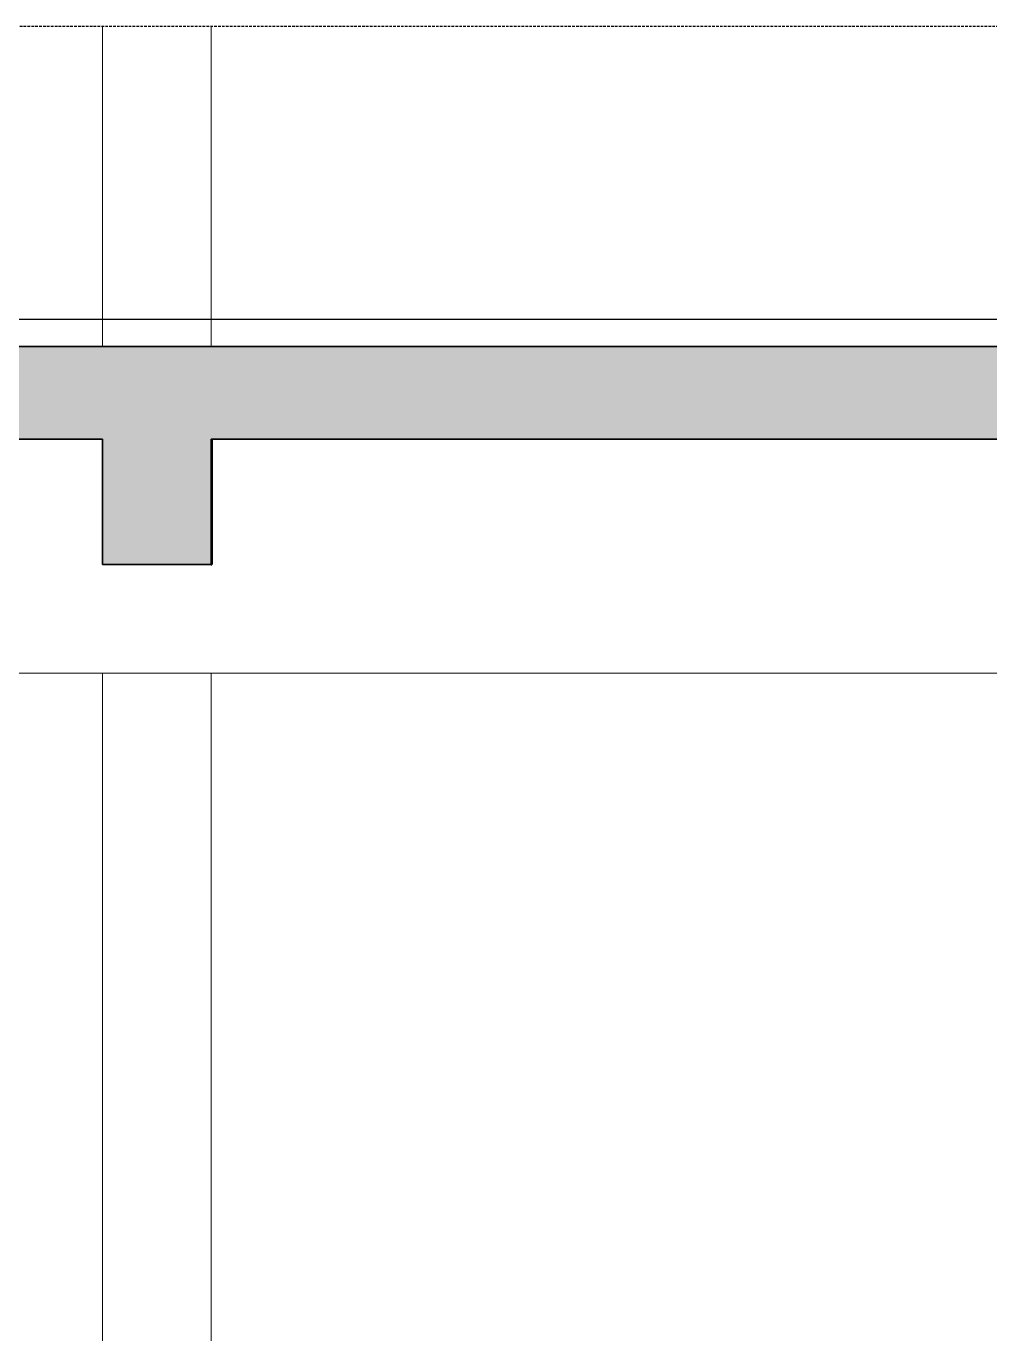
# Model space of a CAD drawing. Header units: millimetres. Extents: x 67190 to 250421, y 542 to 78637.
# Drawn here: x 102001 to 103771, y 3737 to 6138 of the extents above; entities that cross this region are included whole.
import ezdxf

# ---------------------------------------------------------------- set-up
doc = ezdxf.new("R2010")
doc.units = ezdxf.units.MM
for name, pattern in [('Centre', [31.75, 6.35, -4.7625, 15.875, -4.7625]), ('Hidden', [7.14375, 4.7625, -2.38125]), ('IMPORT-CENTER _2_', [40.64, 25.4, -5.08, 5.08, -5.08])]:
    doc.linetypes.add(name, pattern=pattern)
for name, color, linetype, lineweight in [('0-6', 130, 'Continuous', 5), ('A-DETL-GENF', 92, 'Continuous', 18), ('A-DETL-GENF-4', 92, 'Hidden', 25), ('A-DETL-GENF-5', 9, 'Continuous', 18), ('A-DETL-MEDM', 33, 'Continuous', 35), ('A-FLOR-LEVL-2', 51, 'Centre', 9), ('A-WALL', 113, 'Continuous', 18), ('G-IMPT', 8, 'Continuous', 18), ('G-IMPT-3', 8, 'IMPORT-CENTER _2_', 18), ('M-EQPM', 50, 'Continuous', 18), ('M-EQPM-2', 50, 'Continuous', 25), ('S-BEAM-1', 71, 'Continuous', 5), ('S-BEAM-2', 7, 'Continuous', 18), ('S-BEAM-3', 90, 'Continuous', 50), ('S-COLS', 52, 'Continuous', 18)]:
    doc.layers.add(name, color=color, linetype=linetype, lineweight=lineweight)

# ---------------------------------------------------------------- blocks, each defined once
blk = doc.blocks.new('NCV_TKTC_KET CAU_rvt-3-TKCS_CĂN HỘ LOẠI 5 - MẶT CẮT 2')
at = {"layer": 'S-BEAM-1'}
blk.add_hatch(color=256, dxfattribs=at).paths.add_polyline_path([(29038.1, 5150), (29038.1, 5380), (29036.9, 5380), (29036.9, 5150)])
at = {"layer": 'S-BEAM-2'}
blk.add_line((25536.9, 4950), (32235.3, 4950), dxfattribs=at)
at = {"layer": 'S-BEAM-3'}
for p, q in [((29038.1, 5150), (29038.1, 5380)), ((29036.9, 5150), (29038.1, 5150))]:
    blk.add_line(p, q, dxfattribs=at)
blk = doc.blocks.new('TKTC_XREF_251221_MB TANG 2-7 - TKTC_XREF_260130_MB TANG 2-5_dwg_$cc-V47-TKCS_CĂN HỘ LOẠI 5 - MẶT CẮT 2')
at = {"layer": 'G-IMPT-3'}
for p, q in [((29095.5, 5600), (28974.4, 5600)), ((29035.3, 5600), (29034.5, 5600))]:
    blk.add_line(p, q, dxfattribs=at)
at = {"layer": 'M-EQPM'}
for p, q in [((29079.9, 5600), (28989.9, 5600)), ((28989.9, 5600), (29034.9, 5600)), ((29034.6, 5600), (29034.6, 5600)), ((29034.9, 5600), (29079.9, 5600))]:
    blk.add_line(p, q, dxfattribs=at)
blk = doc.blocks.new('TKTC_XREF_251221_MB TANG 2-7 - TKTC_XREF_260130_MB TANG 2-5_dwg_CUM U_DN100-V48-TKCS_CĂN HỘ LOẠI 5 - MẶT CẮT 2')
at = {"layer": 'G-IMPT'}
for p, q in [((28978.7, 5600), (28980.9, 5600)), ((28979.8, 5600), (28986.6, 5600)), ((28980.1, 5600), (28980.4, 5600)), ((29089.4, 5600), (28980.4, 5600)), ((28980.9, 5600), (28985.5, 5600)), ((28981, 5600), (28980.9, 5600)), ((28981.2, 5600), (28981.9, 5600)), ((28981.9, 5600), (28984.4, 5600)), ((28981.9, 5600), (28984.5, 5600)), ((28981.9, 5600), (28984.5, 5600)), ((28984.4, 5600), (28985.2, 5600)), ((28985.5, 5600), (28987.8, 5600)), ((28985.5, 5600), (28985.5, 5600)), ((29083.1, 5600), (28986.7, 5600)), ((29079.9, 5600), (28989.9, 5600)), ((29081.3, 5600), (29083.6, 5600)), ((29082.4, 5600), (29089.3, 5600)), ((29083.6, 5600), (29088.1, 5600)), ((29083.6, 5600), (29083.6, 5600)), ((29083.8, 5600), (29084.5, 5600)), ((29084.5, 5600), (29087.1, 5600)), ((29084.6, 5600), (29087.1, 5600)), ((29084.6, 5600), (29087.1, 5600)), ((29087.1, 5600), (29087.8, 5600)), ((29088.1, 5600), (29090.4, 5600)), ((29088.1, 5600), (29088.1, 5600)), ((29089, 5600), (29089.4, 5600))]:
    blk.add_line(p, q, dxfattribs=at)
at = {"layer": 'G-IMPT', "flags": 128}
for points in [[(28978.7, 5600), (28977.2, 5600), (28977.2, 5600), (28989.3, 5600), (28989.3, 5600), (28987.8, 5600)], [(28987.8, 5600), (28987.8, 5600), (28978.7, 5600), (28978.7, 5600)], [(28981.2, 5600), (28981.2, 5600), (28985.2, 5600), (28985.2, 5600)], [(28986.4, 5600), (28986.7, 5600), (28989.9, 5600)], [(29081.3, 5600), (29079.8, 5600), (29079.8, 5600), (29091.9, 5600), (29091.9, 5600), (29090.4, 5600)], [(29082.7, 5600), (29083.1, 5600), (29079.9, 5600)], [(29090.4, 5600), (29090.4, 5600), (29081.3, 5600), (29081.3, 5600)], [(29083.8, 5600), (29083.8, 5600), (29087.8, 5600), (29087.9, 5600)]]:
    blk.add_lwpolyline(points, dxfattribs=at)
blk = doc.blocks.new('TKTC_XREF_251221_MB TANG 2-7 - TKTC_XREF_260130_MB TANG 2-5_dwg_$cc-V49-TKCS_CĂN HỘ LOẠI 5 - MẶT CẮT 2')
at = {"layer": 'G-IMPT-3'}
for p, q in [((28885.2, 5600), (28732.2, 5600)), ((28808.7, 5600), (28808.7, 5600))]:
    blk.add_line(p, q, dxfattribs=at)
at = {"layer": 'M-EQPM'}
for p, q in [((28865.6, 5600), (28751.8, 5600)), ((28751.8, 5600), (28808.7, 5600)), ((28808.7, 5600), (28754.6, 5600)), ((28754.6, 5600), (28862.8, 5600)), ((28862.8, 5600), (28808.7, 5600)), ((28808.7, 5600), (28865.6, 5600))]:
    blk.add_line(p, q, dxfattribs=at)
blk = doc.blocks.new('TKTC_XREF_251221_MB TANG 2-7 - TKTC_XREF_260130_MB TANG 2-5_dwg_CUM U_DN100-V50-TKCS_CĂN HỘ LOẠI 5 - MẶT CẮT 2')
at = {"layer": 'G-IMPT'}
for p, q in [((28750.6, 5600), (28735.3, 5600)), ((28735.3, 5600), (28737.2, 5600)), ((28740.1, 5600), (28737.2, 5600)), ((28737.2, 5600), (28748.7, 5600)), ((28747.3, 5600), (28738.7, 5600)), ((28739, 5600), (28876.6, 5600)), ((28745.8, 5600), (28740.1, 5600)), ((28741.4, 5600), (28740.4, 5600)), ((28745.5, 5600), (28740.4, 5600)), ((28744.6, 5600), (28741.4, 5600)), ((28744.6, 5600), (28741.4, 5600)), ((28744.6, 5600), (28741.4, 5600)), ((28745.5, 5600), (28744.6, 5600)), ((28748.7, 5600), (28745.8, 5600)), ((28747, 5600), (28868.7, 5600)), ((28747, 5600), (28751, 5600)), ((28748.7, 5600), (28750.6, 5600)), ((28751, 5600), (28864.7, 5600)), ((28868.7, 5600), (28864.7, 5600)), ((28880.3, 5600), (28865, 5600)), ((28865, 5600), (28866.9, 5600)), ((28869.8, 5600), (28866.9, 5600)), ((28866.9, 5600), (28878.4, 5600)), ((28877, 5600), (28868.3, 5600)), ((28875.5, 5600), (28869.8, 5600)), ((28871, 5600), (28870.1, 5600)), ((28875.2, 5600), (28870.1, 5600)), ((28874.2, 5600), (28871, 5600)), ((28874.2, 5600), (28871, 5600)), ((28874.2, 5600), (28871, 5600)), ((28875.2, 5600), (28874.2, 5600)), ((28878.4, 5600), (28875.5, 5600)), ((28878.4, 5600), (28880.3, 5600))]:
    blk.add_line(p, q, dxfattribs=at)
blk = doc.blocks.new('TKTC_XREF_251221_MB TANG 2-7 - TKTC_XREF_260130_MB TANG 2-5_dwg_$cc-V51-TKCS_CĂN HỘ LOẠI 5 - MẶT CẮT 2')
at = {"layer": 'G-IMPT-3'}
for p, q in [((29205.1, 5600), (29358.1, 5600)), ((29281.6, 5600), (29281.6, 5600))]:
    blk.add_line(p, q, dxfattribs=at)
at = {"layer": 'M-EQPM'}
for p, q in [((29281.6, 5600), (29224.8, 5600)), ((29224.8, 5600), (29338.5, 5600)), ((29335.7, 5600), (29227.5, 5600)), ((29227.5, 5600), (29281.6, 5600)), ((29281.6, 5600), (29335.7, 5600)), ((29338.5, 5600), (29281.6, 5600))]:
    blk.add_line(p, q, dxfattribs=at)
blk = doc.blocks.new('TKTC_XREF_251221_MB TANG 2-7 - TKTC_XREF_260130_MB TANG 2-5_dwg_$cc-V52-TKCS_CĂN HỘ LOẠI 5 - MẶT CẮT 2')
at = {"layer": 'G-IMPT-3'}
for p, q in [((29490.5, 5600), (29369.4, 5600)), ((29430.4, 5600), (29429.6, 5600))]:
    blk.add_line(p, q, dxfattribs=at)
at = {"layer": 'M-EQPM'}
for p, q in [((29475, 5600), (29385, 5600)), ((29385, 5600), (29430, 5600)), ((29429.7, 5600), (29429.7, 5600)), ((29430, 5600), (29475, 5600))]:
    blk.add_line(p, q, dxfattribs=at)
blk = doc.blocks.new('TKTC_XREF_251221_MB TANG 2-7 - TKTC_XREF_251221_MB TANG 2-7-2039446-TKCS_CĂN HỘ LOẠI 5 - MẶT CẮT 2')
at = {"layer": 'M-EQPM'}
for p, q in [((28734.9, 5600), (28735.3, 5600)), ((29487, 5600), (28734.9, 5600)), ((28735.3, 5600), (29487, 5600))]:
    blk.add_line(p, q, dxfattribs=at)
at = {"layer": 'M-EQPM-2'}
blk.add_line((23536.9, 5600), (34114, 5600), dxfattribs=at)
for name, p in [('TKTC_XREF_251221_MB TANG 2-7 - TKTC_XREF_260130_MB TANG 2-5_dwg_$cc-V49-TKCS_CĂN HỘ LOẠI 5 - MẶT CẮT 2', (0, 0)), ('TKTC_XREF_251221_MB TANG 2-7 - TKTC_XREF_260130_MB TANG 2-5_dwg_CUM U_DN100-V50-TKCS_CĂN HỘ LOẠI 5 - MẶT CẮT 2', (0, 0)), ('TKTC_XREF_251221_MB TANG 2-7 - TKTC_XREF_260130_MB TANG 2-5_dwg_$cc-V47-TKCS_CĂN HỘ LOẠI 5 - MẶT CẮT 2', (0, 0)), ('TKTC_XREF_251221_MB TANG 2-7 - TKTC_XREF_260130_MB TANG 2-5_dwg_CUM U_DN100-V48-TKCS_CĂN HỘ LOẠI 5 - MẶT CẮT 2', (0, 0)), ('TKTC_XREF_251221_MB TANG 2-7 - TKTC_XREF_260130_MB TANG 2-5_dwg_$cc-V51-TKCS_CĂN HỘ LOẠI 5 - MẶT CẮT 2', (0, 0)), ('TKTC_XREF_251221_MB TANG 2-7 - TKTC_XREF_260130_MB TANG 2-5_dwg_CUM U_DN100-V50-TKCS_CĂN HỘ LOẠI 5 - MẶT CẮT 2', (473.8, 0)), ('TKTC_XREF_251221_MB TANG 2-7 - TKTC_XREF_260130_MB TANG 2-5_dwg_$cc-V52-TKCS_CĂN HỘ LOẠI 5 - MẶT CẮT 2', (0, 0)), ('TKTC_XREF_251221_MB TANG 2-7 - TKTC_XREF_260130_MB TANG 2-5_dwg_CUM U_DN100-V48-TKCS_CĂN HỘ LOẠI 5 - MẶT CẮT 2', (395.1, 0))]:
    blk.add_blockref(name, p)
blk = doc.blocks.new('BORDER VIEW - BORDER VIEW-2590364-TKCS_CĂN HỘ LOẠI 5 - MẶT CẮT 2')
at = {"layer": 'A-DETL-GENF-4'}
blk.add_line((23077.4, 6138.4), (33964, 6138.4), dxfattribs=at)

msp = doc.modelspace()

# ---------------------------------------------------------------- hatches: boundary and pattern name
at = {"layer": 'A-DETL-GENF-5'}
h = msp.add_hatch(dxfattribs=at)
h.set_pattern_fill('FP_8', color=256, style=0, pattern_type=2)
h.set_pattern_definition([(50, (101737.8, 15875), (364.368, -31.8783), [38.1, -419.1]), (355, (101737.8, 15875), (-70.486, 382.113), [30.48, -335.28]), (100.451, (101768.17, 15872.34), (293.885, 350.233), [32.38, -356.18]), (46.184, (101737.8, 15976.6), (542.158, -84.086), [57.15, -628.65]), (96.636, (101783, 15969.6), (474.805, 494.855), [48.57, -534.27]), (351.184, (101737.8, 15976.6), (474.81, 494.85), [45.72, -502.92]), (21, (101788.6, 15951.2), (303.2285, -204.5305), [38.1, -419.1]), (326, (101788.6, 15951.2), (123.604, 368.376), [30.48, -335.28]), (71.451, (101813.88, 15934.16), (426.834, 163.843), [32.38, -356.18]), (37.5, (101737.8, 15875), (6.1766, 169.1102), [3.353, -327.863, 3.353, -337.007, -336.55]), (37.5, (101737.8, 15875), (6.1766, 169.1102), [-671.576, 3.353, -333.197]), (7.5, (101737.8, 15875), (133.6389, 200.3615), [3.353, -190.703, 3.353, -320.243, -128.27]), (7.5, (101737.8, 15875), (133.6389, 200.3615), [-517.652, 3.353, -124.917]), (327.5, (101624.52, 15875), (271.1818, -11.4584), [3.353, -123.647, 3.353, -392.887, -525.78]), (327.5, (101624.52, 15875), (271.1818, -11.4584), [-523.24, 3.353, -522.427]), (317.5, (101573.72, 15875), (296.2585, 50.853), [3.353, -161.747, 3.353, -259.791, -373.38]), (317.5, (101573.72, 15875), (296.2585, 50.853), [-428.244, 3.353, -370.027]), (45, (101737.8, 15875), (-125.7236, 125.7236), []), (45, (101737.8, 16065.5), (-125.7236, 125.7236), [])])
h.paths.add_polyline_path([(98139.6, 1600), (98139.6, 1980), (102141.2, 1980), (102141.2, 1750), (102341.2, 1750), (102341.2, 1980), (104441.6, 1980), (104441.6, 1930), (106239.2, 1930), (106239.2, 1700), (106839.2, 1700), (106839.2, 1950), (107418.3, 1950), (107418.3, 2150), (96839.6, 2150), (96839.6, 2300), (96639.6, 2300), (96639.6, 1700), (96839.6, 1700), (96839.6, 1950), (97841.2, 1950), (97841.2, 1600), (98102.3, 1600)])
h.paths.add_polyline_path([(98139.6, 4950), (98139.6, 5380), (102141.2, 5380), (102141.2, 5150), (102341.2, 5150), (102341.2, 5380), (104441.6, 5380), (104441.6, 5330), (106239.2, 5330), (106239.2, 5100), (106839.2, 5100), (106839.2, 5350), (107418.3, 5350), (107418.3, 5550), (97841.2, 5550), (97841.2, 5500), (96841.2, 5500), (96841.2, 5700), (96639.6, 5700), (96639.6, 5100), (96839.6, 5100), (96839.6, 5330), (97841.2, 5330), (97841.2, 4950), (98041.2, 4950)])

# ---------------------------------------------------------------- linework, layer by layer
at = {"layer": 'A-DETL-MEDM'}
for p, q in [((106820.8, 5550), (97841.2, 5550)), ((98139.6, 5380), (102141.2, 5380)), ((102141.2, 5380), (102141.2, 5150)), ((102341.2, 5150), (102341.2, 5380)), ((102341.2, 5380), (104441.6, 5380)), ((102141.2, 5150), (102341.2, 5150))]:
    msp.add_line(p, q, dxfattribs=at)
at = {"layer": 'A-FLOR-LEVL-2'}
msp.add_line((95702, 5600), (108324.4, 5600), dxfattribs=at)
at = {"layer": 'A-WALL'}
for p, q in [((102141.2, 5550), (102141.2, 6138.4)), ((102341.2, 6138.4), (102341.2, 5550)), ((102141.2, 2150), (102141.2, 4950)), ((102341.2, 4950), (102341.2, 2150))]:
    msp.add_line(p, q, dxfattribs=at)
at = {"layer": 'S-COLS'}
for p, q in [((102141.2, 5550), (102141.2, 6138.4)), ((102341.2, 6138.4), (102341.2, 5550)), ((102141.2, 2150), (102141.2, 4950)), ((102341.2, 4950), (102341.2, 2150))]:
    msp.add_line(p, q, dxfattribs=at)

# ---------------------------------------------------------------- block references
at = {"layer": '0-6'}
msp.add_blockref('NCV_TKTC_KET CAU_rvt-3-TKCS_CĂN HỘ LOẠI 5 - MẶT CẮT 2', (73304.3, 0), dxfattribs=at)
at = {"layer": 'A-DETL-GENF'}
msp.add_blockref('BORDER VIEW - BORDER VIEW-2590364-TKCS_CĂN HỘ LOẠI 5 - MẶT CẮT 2', (73304.3, 0), dxfattribs=at)
at = {"layer": 'M-EQPM'}
msp.add_blockref('TKTC_XREF_251221_MB TANG 2-7 - TKTC_XREF_251221_MB TANG 2-7-2039446-TKCS_CĂN HỘ LOẠI 5 - MẶT CẮT 2', (73304.3, 0), dxfattribs=at)

doc.saveas('drawing.dxf')
